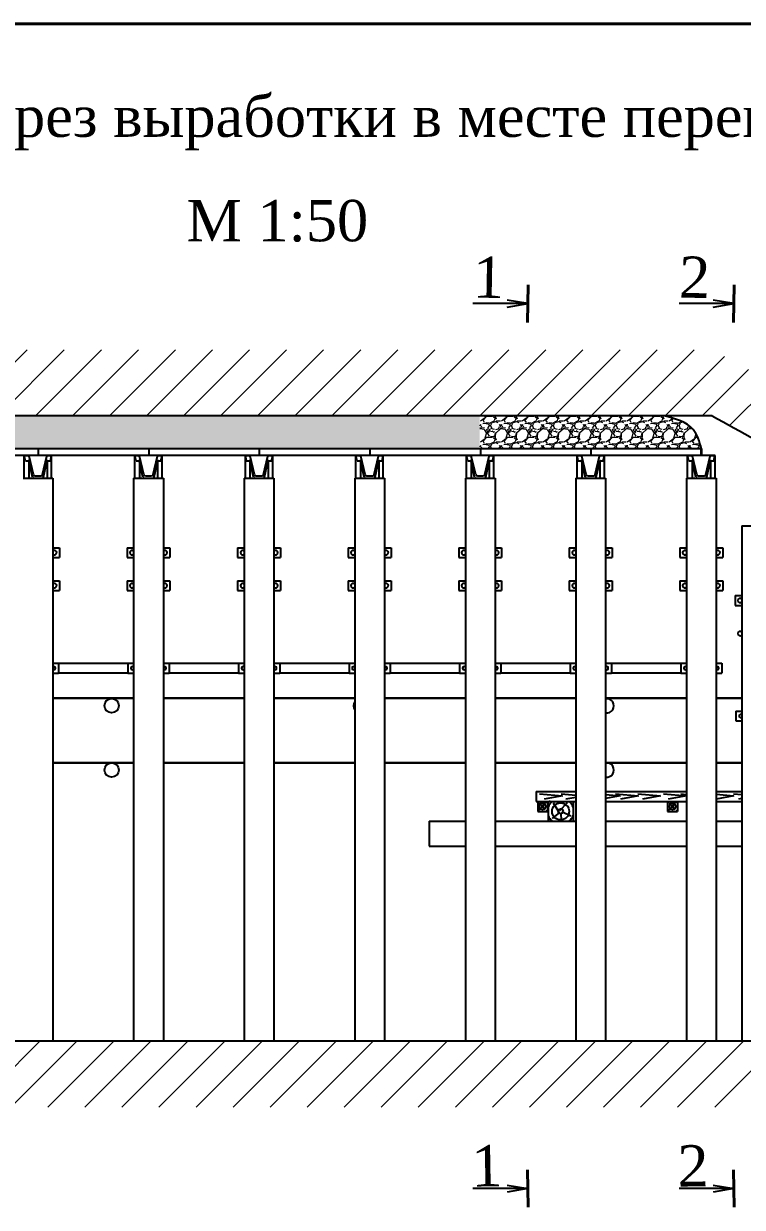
# Model space of a CAD drawing. Header units: millimetres. Extents: x -46762 to 217101, y -107409 to 31524.
# Drawn here: x -38017 to -33662, y 11311 to 18483 of the extents above; entities that cross this region are included whole.
import ezdxf

# ---------------------------------------------------------------- set-up
doc = ezdxf.new("R2010")
doc.units = ezdxf.units.MM
doc.styles.get("Standard").update_dxf_attribs({"font": 'TIMES.TTF'})
pattern_1 = [(228.0128, (-73422.488, -15068.033), (-1016.0008633, -1143.0014045), [17.08605, -1691.525]), (184.9697, (-73433.9176, -15080.733), (1524.0024653, 126.99910377), [29.32025, -2902.7]), (132.5104, (-73463.1276, -15083.273), (1269.9990759, -1397.0013646), [20.6741, -2046.735]), (267.2737, (-73512.6576, -15115.023), (126.99944854, 2539.9991827), [26.70025, -2643.32]), (292.8337, (-73513.9276, -15141.693), (-635.0018028, 1524.0008665), [26.1817, -2591.99]), (357.2737, (-73503.7676, -15165.823), (-2539.9991827, 126.99944854), [26.70025, -2643.32]), (37.6942, (-73477.0976, -15167.093), (-1651.00104306, -1269.99886785), [35.3097, -3495.655]), (72.2553, (-73449.1576, -15145.503), (889.00177827, 2794.0008103), [33.336, -3300.265]), (121.4296, (-73438.9976, -15113.753), (-1016.00026176, 1650.998058), [26.79065, -2652.275]), (175.2364, (-73452.968, -15090.893), (1396.9989027, -126.9988081), [30.58565, -1498.695]), (222.3974, (-73483.4476, -15088.3528), (-1524.00004586, -1396.99818253), [39.5539, -3915.84]), (138.8141, (-73386.928, -15116.293), (-888.9994337, 761.9988279), [13.50025, -1336.53]), (171.4692, (-73397.0876, -15107.403), (1650.9974798, -254.00064), [25.6841, -2542.73]), (225, (-73422.49, -15103.59), (-3e-14, -126.99991), [17.96045, -161.6445]), (203.1986, (-73431.378, -15088.353), (635.0021413, 254.0011137), [9.67205, -957.53]), (291.8014, (-73440.268, -15092.163), (-127.000089, 381.000245), [13.6783, -670.24]), (30.9638, (-73435.188, -15104.863), (380.999598, 254.000198), [22.216, -718.315]), (161.5651, (-73416.138, -15093.433), (254.000116, -126.99981), [16.06435, -385.545]), (16.3895, (-73513.9276, -15092.163), (1270.0007007, 380.9992075), [22.5044, -2227.94]), (70.3462, (-73492.3376, -15085.813), (-507.9985844, -1396.9980244), [18.87995, -1869.11]), (293.1986, (-73416.138, -15068.033), (-254.0011137, 635.0021413), [19.344, -947.86]), (343.6105, (-73408.5176, -15085.813), (-1270.0007007, 380.9992075), [22.5044, -2227.94]), (339.444, (-73513.928, -15170.903), (-635.000788, 253.999692), [21.70175, -1063.385]), (294.7751, (-73493.608, -15178.523), (-634.9985202, 1396.9993513), [18.1836, -1800.18]), (66.8014, (-73414.868, -15195.033), (254.0011137, 635.0021413), [19.344, -947.86]), (17.354, (-73407.2476, -15177.253), (-1651.0000891, -507.9992338), [21.28915, -2107.62]), (69.444, (-73477.098, -15195.033), (-253.999692, -635.000788), [10.8509, -1074.24]), (101.3099, (-73422.488, -15195.033), (-126.999373, 507.998373), [6.47575, -641.1]), (165.9638, (-73423.758, -15188.683), (381.000268, -126.99978), [26.1817, -497.4525]), (186.009, (-73449.1576, -15182.333), (1269.9981272, 126.9997034), [24.26335, -2402.07]), (303.6901, (-73435.188, -15116.293), (-127.000044, 253.999755), [18.3162, -439.589]), (353.1572, (-73425.0276, -15131.533), (2159.00089283, -254.0011376), [31.97785, -3165.8]), (60.9454, (-73393.278, -15135.343), (-507.9988183, -888.9978805), [13.0754, -1294.47]), (90, (-73386.93, -15123.91), (-127, 127), [7.62, -119.38]), (120.2564, (-73451.698, -15178.523), (507.9989233, -888.9995516), [17.64335, -1746.695]), (48.0128, (-73460.588, -15163.283), (1016.0008633, 1143.0014045), [34.17215, -1674.44]), (0, (-73437.73, -15137.88), (127, 127), [33.02, -93.98]), (325.3048, (-73404.7076, -15137.883), (-1269.9977995, 889.0000845), [20.0805, -1987.965]), (254.0546, (-73388.198, -15149.313), (-127.000324, -508.00121), [18.49145, -906.085]), (207.646, (-73393.2776, -15167.093), (-2412.99915245, -1270.00079874), [30.10725, -2980.625]), (175.4261, (-73419.9476, -15181.063), (-1651.00038024, 126.99938556), [31.85145, -3153.29]), (175.4261, (-73419.9476, -15181.063), (-1651.00038024, 126.99938556), [31.85145, -3153.29])]
pattern_2 = [(45, (-73513.93, -15195.03), (-112.2532, 112.2532), [])]

msp = doc.modelspace()

# ---------------------------------------------------------------- hatches: boundary and pattern name
at = {"lineweight": 9, "ltscale": 2}
h = msp.add_hatch(dxfattribs=at)
h.set_pattern_fill('ANSI31', color=256, scale=50, style=0)
h.set_pattern_definition(pattern_2)
h.paths.add_polyline_path([(-35252.91, 16506.98), (-39940.34, 16506.98), (-39940.34, 16106.98), (-35252.91, 16106.98)])
h = msp.add_hatch(dxfattribs=at)
h.set_pattern_fill('ANSI31', color=256, scale=50, style=0)
h.set_pattern_definition(pattern_2)
edge = h.paths.add_edge_path()
edge.add_line((-31567.28, 16216.98), (-33316.99, 16216.98))
edge.add_line((-33316.99, 16216.98), (-33844.82, 16506.98))
edge.add_line((-33844.82, 16506.98), (-35252.91, 16506.98))
edge.add_line((-35252.91, 16506.98), (-35252.91, 16106.98))
edge.add_line((-35252.91, 16106.98), (-33844.82, 16106.98))
edge.add_spline(control_points=[(-33844.82, 16106.98), (-33668.88, 16010.32), (-33492.93, 15913.65), (-33316.99, 15816.98)], knot_values=[0, 0, 0, 0, 12.0450905, 12.0450905, 12.0450905, 12.0450905], degree=3, periodic=0)
edge.add_line((-33316.99, 15816.98), (-31567.28, 15816.98))
edge.add_line((-31567.28, 15816.98), (-31567.28, 16216.98))
h = msp.add_hatch(dxfattribs=at)
h.set_pattern_fill('GRAVEL', color=256, scale=5, style=0)
h.set_pattern_definition(pattern_1)
h.paths.add_polyline_path([(-35252.91, 16106.98), (-39940.34, 16106.98), (-39940.34, 15906.98), (-35252.91, 15906.98)])
h = msp.add_hatch(dxfattribs=at)
h.set_pattern_fill('GRAVEL', color=256, scale=5, style=0)
h.set_pattern_definition(pattern_1)
edge = h.paths.add_edge_path()
edge.add_spline(control_points=[(-33908.96, 15906.98), (-33921.7, 15950.48), (-33953.7, 16059.78), (-34067.7, 16089.24), (-34136.34, 16106.98)], knot_values=[0, 0, 0, 0, 2.569554, 6.4576697, 6.4576697, 6.4576697, 6.4576697], degree=3, periodic=0)
edge.add_line((-34136.34, 16106.98), (-35252.91, 16106.98))
edge.add_line((-35252.91, 16106.98), (-35252.91, 15906.98))
edge.add_line((-35252.91, 15906.98), (-33908.96, 15906.98))
h = msp.add_hatch(dxfattribs=at)
h.set_pattern_fill('ANSI31', color=256, scale=50, style=0)
h.set_pattern_definition(pattern_2)
h.paths.add_polyline_path([(-35837.59, 12316.98), (-43693.73, 12316.98), (-43693.73, 11916.98), (-35837.59, 11916.98)])
h = msp.add_hatch(dxfattribs=at)
h.set_pattern_fill('ANSI31', color=256, scale=50, style=0)
h.set_pattern_definition(pattern_2)
h.paths.add_polyline_path([(-29937.65, 12316.98), (-33343.78, 12316.98), (-35837.59, 12316.98), (-35837.59, 11916.98), (-33343.78, 11916.98), (-29937.65, 11916.98)])

# ---------------------------------------------------------------- linework, layer by layer
at = {"lineweight": 40}
for p, q in [((-46762.33, 18482.97), (-18022.98, 18482.97)), ((-34960.35, 16899.9), (-34964.3, 16673.12)), ((-33711.09, 16899.9), (-33715.05, 16673.12)), ((-34960.35, 11310.9), (-34964.3, 11537.68)), ((-33711.09, 11310.9), (-33715.05, 11537.68))]:
    msp.add_line(p, q, dxfattribs=at)
at = {"ltscale": 2}
for p, q in [((-34962.32, 16786.51), (-35294.74, 16786.51)), ((-34962.32, 16786.51), (-35087.32, 16807.34)), ((-35087.32, 16765.68), (-34962.32, 16786.51)), ((-33713.07, 16786.51), (-34045.48, 16786.51)), ((-33713.07, 16786.51), (-33838.07, 16807.34)), ((-33838.07, 16765.68), (-33713.07, 16786.51)), ((-33844.82, 16106.98), (-43693.73, 16106.98)), ((-33908.96, 15906.98), (-43693.73, 15906.98)), ((-33827.59, 15866.98), (-43693.73, 15866.98)), ((-37929.29, 15906.98), (-37929.29, 15866.98)), ((-37259.29, 15906.98), (-37259.29, 15866.98)), ((-36589.29, 15906.98), (-36589.29, 15866.98)), ((-35919.29, 15906.98), (-35919.29, 15866.98)), ((-35249.29, 15906.98), (-35249.29, 15866.98)), ((-34579.29, 15906.98), (-34579.29, 15866.98)), ((-33912.91, 15906.98), (-33912.91, 15866.98)), ((-33909.29, 15906.98), (-33909.29, 15866.98)), ((-38020.59, 15729.98), (-37840.59, 15729.98)), ((-37840.59, 15729.98), (-37840.59, 12316.98)), ((-37350.59, 15729.98), (-37350.59, 12316.98)), ((-37350.59, 15729.98), (-37170.59, 15729.98)), ((-37170.59, 15729.98), (-37170.59, 12316.98)), ((-36680.59, 15729.98), (-36680.59, 12316.98)), ((-36680.59, 15729.98), (-36500.59, 15729.98)), ((-36500.59, 15729.98), (-36500.59, 12316.98)), ((-36010.59, 15729.98), (-36010.59, 12316.98)), ((-36010.59, 15729.98), (-35830.59, 15729.98)), ((-35830.59, 15729.98), (-35830.59, 12316.98)), ((-35340.59, 15729.98), (-35340.59, 13650.17)), ((-35340.59, 15729.98), (-35160.59, 15729.98)), ((-35160.59, 15729.98), (-35160.59, 13650.17)), ((-34670.59, 15729.98), (-34670.59, 13650.17)), ((-34670.59, 15729.98), (-34490.59, 15729.98)), ((-34490.59, 15729.98), (-34490.59, 13650.17)), ((-34000.59, 15729.98), (-34000.59, 13650.17)), ((-34000.59, 15729.98), (-33820.59, 15729.98)), ((-33820.59, 15729.98), (-33820.59, 13650.17)), ((-33665.59, 15439.98), (-33665.59, 13650.17)), ((-33665.59, 15439.98), (-33485.59, 15439.98)), ((-35340.59, 13650.17), (-35340.59, 12316.98)), ((-35160.59, 13650.17), (-35160.59, 12316.98)), ((-34670.59, 13650.17), (-34670.59, 12316.98)), ((-34490.59, 13650.17), (-34490.59, 12316.98)), ((-34000.59, 13650.17), (-34000.59, 12316.98)), ((-33820.59, 13650.17), (-33820.59, 12316.98)), ((-33665.59, 13650.17), (-33665.59, 12316.98)), ((-33343.78, 12316.98), (-43693.73, 12316.98)), ((-34962.32, 11424.29), (-35294.74, 11424.29)), ((-35087.32, 11445.12), (-34962.32, 11424.29)), ((-34962.32, 11424.29), (-35087.32, 11403.46)), ((-33713.07, 11424.29), (-34045.48, 11424.29)), ((-33838.07, 11445.12), (-33713.07, 11424.29)), ((-33713.07, 11424.29), (-33838.07, 11403.46))]:
    msp.add_line(p, q, dxfattribs=at)
for p, q in [((-38013.59, 15866.98), (-37990.32, 15866.98)), ((-38013.59, 15729.98), (-38013.59, 15866.98)), ((-38006.09, 15834.98), (-38013.54, 15866.98)), ((-37957.91, 15751.42), (-37984.48, 15862.38)), ((-37903.26, 15751.42), (-37876.69, 15862.38)), ((-37870.85, 15866.98), (-37847.59, 15866.98)), ((-37855.16, 15834.98), (-37847.74, 15866.98)), ((-37847.59, 15729.98), (-37847.59, 15866.98)), ((-37343.59, 15866.98), (-37320.32, 15866.98)), ((-37343.59, 15729.98), (-37343.59, 15866.98)), ((-37336.09, 15834.98), (-37343.54, 15866.98)), ((-37287.91, 15751.42), (-37314.48, 15862.38)), ((-37233.26, 15751.42), (-37206.69, 15862.38)), ((-37200.85, 15866.98), (-37177.59, 15866.98)), ((-37185.16, 15834.98), (-37177.74, 15866.98)), ((-37177.59, 15729.98), (-37177.59, 15866.98)), ((-36673.59, 15866.98), (-36650.32, 15866.98)), ((-36673.59, 15729.98), (-36673.59, 15866.98)), ((-36666.09, 15834.98), (-36673.54, 15866.98)), ((-36617.91, 15751.42), (-36644.48, 15862.38)), ((-36563.26, 15751.42), (-36536.69, 15862.38)), ((-36530.85, 15866.98), (-36507.59, 15866.98)), ((-36515.16, 15834.98), (-36507.74, 15866.98)), ((-36507.59, 15729.98), (-36507.59, 15866.98)), ((-36003.59, 15866.98), (-35980.32, 15866.98)), ((-36003.59, 15729.98), (-36003.59, 15866.98)), ((-35996.09, 15834.98), (-36003.54, 15866.98)), ((-35947.91, 15751.42), (-35974.48, 15862.38)), ((-35893.26, 15751.42), (-35866.69, 15862.38)), ((-35860.85, 15866.98), (-35837.59, 15866.98)), ((-35845.16, 15834.98), (-35837.74, 15866.98)), ((-35837.59, 15729.98), (-35837.59, 15866.98)), ((-35333.59, 15866.98), (-35310.32, 15866.98)), ((-35333.59, 15729.98), (-35333.59, 15866.98)), ((-35326.09, 15834.98), (-35333.54, 15866.98)), ((-35277.91, 15751.42), (-35304.48, 15862.38)), ((-35223.26, 15751.42), (-35196.69, 15862.38)), ((-35190.85, 15866.98), (-35167.59, 15866.98)), ((-35175.16, 15834.98), (-35167.74, 15866.98)), ((-35167.59, 15729.98), (-35167.59, 15866.98)), ((-34663.59, 15866.98), (-34640.32, 15866.98)), ((-34663.59, 15729.98), (-34663.59, 15866.98)), ((-34656.09, 15834.98), (-34663.54, 15866.98)), ((-34607.91, 15751.42), (-34634.48, 15862.38)), ((-34553.26, 15751.42), (-34526.69, 15862.38)), ((-34520.85, 15866.98), (-34497.59, 15866.98)), ((-34505.16, 15834.98), (-34497.74, 15866.98)), ((-34497.59, 15729.98), (-34497.59, 15866.98)), ((-33993.59, 15866.98), (-33970.32, 15866.98)), ((-33993.59, 15729.98), (-33993.59, 15866.98)), ((-33986.09, 15834.98), (-33993.54, 15866.98)), ((-33937.91, 15751.42), (-33964.48, 15862.38)), ((-33883.26, 15751.42), (-33856.69, 15862.38)), ((-33850.85, 15866.98), (-33827.59, 15866.98)), ((-33835.16, 15834.98), (-33827.74, 15866.98)), ((-33827.59, 15729.98), (-33827.59, 15866.98)), ((-38006.09, 15834.98), (-37990.44, 15834.98)), ((-37985.59, 15832.51), (-37985.59, 15729.98)), ((-37964.1, 15734.73), (-37984.57, 15830.24)), ((-37897.07, 15734.73), (-37876.6, 15830.24)), ((-37875.59, 15832.51), (-37875.59, 15729.98)), ((-37870.73, 15834.98), (-37855.16, 15834.98)), ((-37336.09, 15834.98), (-37320.44, 15834.98)), ((-37315.59, 15832.51), (-37315.59, 15729.98)), ((-37294.1, 15734.73), (-37314.57, 15830.24)), ((-37227.07, 15734.73), (-37206.6, 15830.24)), ((-37205.59, 15832.51), (-37205.59, 15729.98)), ((-37200.73, 15834.98), (-37185.16, 15834.98)), ((-36666.09, 15834.98), (-36650.44, 15834.98)), ((-36645.59, 15832.51), (-36645.59, 15729.98)), ((-36624.1, 15734.73), (-36644.57, 15830.24)), ((-36557.07, 15734.73), (-36536.6, 15830.24)), ((-36535.59, 15832.51), (-36535.59, 15729.98)), ((-36530.73, 15834.98), (-36515.16, 15834.98)), ((-35996.09, 15834.98), (-35980.44, 15834.98)), ((-35975.59, 15832.51), (-35975.59, 15729.98)), ((-35954.1, 15734.73), (-35974.57, 15830.24)), ((-35887.07, 15734.73), (-35866.6, 15830.24)), ((-35865.59, 15832.51), (-35865.59, 15729.98)), ((-35860.73, 15834.98), (-35845.16, 15834.98)), ((-35326.09, 15834.98), (-35310.44, 15834.98)), ((-35305.59, 15832.51), (-35305.59, 15729.98)), ((-35284.1, 15734.73), (-35304.57, 15830.24)), ((-35217.07, 15734.73), (-35196.6, 15830.24)), ((-35195.59, 15832.51), (-35195.59, 15729.98)), ((-35190.73, 15834.98), (-35175.16, 15834.98)), ((-34656.09, 15834.98), (-34640.44, 15834.98)), ((-34635.59, 15832.51), (-34635.59, 15729.98)), ((-34614.1, 15734.73), (-34634.57, 15830.24)), ((-34547.07, 15734.73), (-34526.6, 15830.24)), ((-34525.59, 15832.51), (-34525.59, 15729.98)), ((-34520.73, 15834.98), (-34505.16, 15834.98)), ((-33986.09, 15834.98), (-33970.44, 15834.98)), ((-33965.59, 15832.51), (-33965.59, 15729.98)), ((-33944.1, 15734.73), (-33964.57, 15830.24)), ((-33877.07, 15734.73), (-33856.6, 15830.24)), ((-33855.59, 15832.51), (-33855.59, 15729.98)), ((-33850.73, 15834.98), (-33835.16, 15834.98)), ((-37958.23, 15729.98), (-37902.94, 15729.98)), ((-37947.21, 15742.98), (-37913.96, 15742.98)), ((-37288.23, 15729.98), (-37232.94, 15729.98)), ((-37277.21, 15742.98), (-37243.96, 15742.98)), ((-36618.23, 15729.98), (-36562.94, 15729.98)), ((-36607.21, 15742.98), (-36573.96, 15742.98)), ((-35948.23, 15729.98), (-35892.94, 15729.98)), ((-35937.21, 15742.98), (-35903.96, 15742.98)), ((-35278.23, 15729.98), (-35222.94, 15729.98)), ((-35267.21, 15742.98), (-35233.96, 15742.98)), ((-34608.23, 15729.98), (-34552.94, 15729.98)), ((-34597.21, 15742.98), (-34563.96, 15742.98)), ((-33938.23, 15729.98), (-33882.94, 15729.98)), ((-33927.21, 15742.98), (-33893.96, 15742.98)), ((-37840.59, 15307.82), (-37800.59, 15307.82)), ((-37800.59, 15307.82), (-37800.59, 15247.82)), ((-37390.59, 15307.82), (-37350.59, 15307.82)), ((-37390.59, 15307.82), (-37390.59, 15247.82)), ((-37170.59, 15307.82), (-37130.59, 15307.82)), ((-37130.59, 15307.82), (-37130.59, 15247.82)), ((-36720.59, 15307.82), (-36680.59, 15307.82)), ((-36720.59, 15307.82), (-36720.59, 15247.82)), ((-36500.59, 15307.82), (-36460.59, 15307.82)), ((-36460.59, 15307.82), (-36460.59, 15247.82)), ((-36050.59, 15307.82), (-36010.59, 15307.82)), ((-36050.59, 15307.82), (-36050.59, 15247.82)), ((-35830.59, 15307.82), (-35790.59, 15307.82)), ((-35790.59, 15307.82), (-35790.59, 15247.82)), ((-35380.59, 15307.82), (-35340.59, 15307.82)), ((-35380.59, 15307.82), (-35380.59, 15247.82)), ((-35160.59, 15307.82), (-35120.59, 15307.82)), ((-35120.59, 15307.82), (-35120.59, 15247.82)), ((-34710.59, 15307.82), (-34670.59, 15307.82)), ((-34710.59, 15307.82), (-34710.59, 15247.82)), ((-34490.59, 15307.82), (-34450.59, 15307.82)), ((-34450.59, 15307.82), (-34450.59, 15247.82)), ((-34040.59, 15307.82), (-34000.59, 15307.82)), ((-34040.59, 15307.82), (-34040.59, 15247.82)), ((-33820.59, 15307.82), (-33780.59, 15307.82)), ((-33780.59, 15307.82), (-33780.59, 15247.82)), ((-37840.59, 15247.82), (-37800.59, 15247.82)), ((-37390.59, 15247.82), (-37350.59, 15247.82)), ((-37170.59, 15247.82), (-37130.59, 15247.82)), ((-36720.59, 15247.82), (-36680.59, 15247.82)), ((-36500.59, 15247.82), (-36460.59, 15247.82)), ((-36050.59, 15247.82), (-36010.59, 15247.82)), ((-35830.59, 15247.82), (-35790.59, 15247.82)), ((-35380.59, 15247.82), (-35340.59, 15247.82)), ((-35160.59, 15247.82), (-35120.59, 15247.82)), ((-34710.59, 15247.82), (-34670.59, 15247.82)), ((-34490.59, 15247.82), (-34450.59, 15247.82)), ((-34040.59, 15247.82), (-34000.59, 15247.82)), ((-33820.59, 15247.82), (-33780.59, 15247.82)), ((-37840.59, 15107.82), (-37800.59, 15107.82)), ((-37800.59, 15107.82), (-37800.59, 15047.82)), ((-37390.59, 15107.82), (-37350.59, 15107.82)), ((-37390.59, 15107.82), (-37390.59, 15047.82)), ((-37170.59, 15107.82), (-37130.59, 15107.82)), ((-37130.59, 15107.82), (-37130.59, 15047.82)), ((-36720.59, 15107.82), (-36680.59, 15107.82)), ((-36720.59, 15107.82), (-36720.59, 15047.82)), ((-36500.59, 15107.82), (-36460.59, 15107.82)), ((-36460.59, 15107.82), (-36460.59, 15047.82)), ((-36050.59, 15107.82), (-36010.59, 15107.82)), ((-36050.59, 15107.82), (-36050.59, 15047.82)), ((-35830.59, 15107.82), (-35790.59, 15107.82)), ((-35790.59, 15107.82), (-35790.59, 15047.82)), ((-35380.59, 15107.82), (-35340.59, 15107.82)), ((-35380.59, 15107.82), (-35380.59, 15047.82)), ((-35160.59, 15107.82), (-35120.59, 15107.82)), ((-35120.59, 15107.82), (-35120.59, 15047.82)), ((-34710.59, 15107.82), (-34670.59, 15107.82)), ((-34710.59, 15107.82), (-34710.59, 15047.82)), ((-34490.59, 15107.82), (-34450.59, 15107.82)), ((-34450.59, 15107.82), (-34450.59, 15047.82)), ((-34040.59, 15107.82), (-34000.59, 15107.82)), ((-34040.59, 15107.82), (-34040.59, 15047.82)), ((-33820.59, 15107.82), (-33780.59, 15107.82)), ((-33780.59, 15107.82), (-33780.59, 15047.82)), ((-37840.59, 15047.82), (-37800.59, 15047.82)), ((-37390.59, 15047.82), (-37350.59, 15047.82)), ((-37170.59, 15047.82), (-37130.59, 15047.82)), ((-36720.59, 15047.82), (-36680.59, 15047.82)), ((-36500.59, 15047.82), (-36460.59, 15047.82)), ((-36050.59, 15047.82), (-36010.59, 15047.82)), ((-35830.59, 15047.82), (-35790.59, 15047.82)), ((-35380.59, 15047.82), (-35340.59, 15047.82)), ((-35160.59, 15047.82), (-35120.59, 15047.82)), ((-34710.59, 15047.82), (-34670.59, 15047.82)), ((-34490.59, 15047.82), (-34450.59, 15047.82)), ((-34040.59, 15047.82), (-34000.59, 15047.82)), ((-33820.59, 15047.82), (-33780.59, 15047.82)), ((-33705.59, 15017.82), (-33705.59, 14957.82)), ((-33705.59, 15017.82), (-33665.59, 15017.82)), ((-33705.59, 14957.82), (-33665.59, 14957.82)), ((-37840.59, 14607.82), (-37805.59, 14607.82)), ((-37805.59, 14607.82), (-37805.59, 14547.82)), ((-37385.59, 14607.82), (-37350.59, 14607.82)), ((-37385.59, 14607.82), (-37385.59, 14547.82)), ((-37170.59, 14607.82), (-37135.59, 14607.82)), ((-37135.59, 14607.82), (-37135.59, 14547.82)), ((-36715.59, 14607.82), (-36680.59, 14607.82)), ((-36715.59, 14607.82), (-36715.59, 14547.82)), ((-36500.59, 14607.82), (-36465.59, 14607.82)), ((-36465.59, 14607.82), (-36465.59, 14547.82)), ((-36045.59, 14607.82), (-36010.59, 14607.82)), ((-36045.59, 14607.82), (-36045.59, 14547.82)), ((-35830.59, 14607.82), (-35795.59, 14607.82)), ((-35795.59, 14607.82), (-35795.59, 14547.82)), ((-35375.59, 14607.82), (-35340.59, 14607.82)), ((-35375.59, 14607.82), (-35375.59, 14547.82)), ((-35160.59, 14607.82), (-35125.59, 14607.82)), ((-35125.59, 14607.82), (-35125.59, 14547.82)), ((-34705.59, 14607.82), (-34670.59, 14607.82)), ((-34705.59, 14607.82), (-34705.59, 14547.82)), ((-34490.59, 14607.82), (-34455.59, 14607.82)), ((-34455.59, 14607.82), (-34455.59, 14547.82)), ((-34035.59, 14607.82), (-34000.59, 14607.82)), ((-34035.59, 14607.82), (-34035.59, 14547.82)), ((-33820.59, 14607.82), (-33785.59, 14607.82)), ((-33785.59, 14607.82), (-33785.59, 14547.82)), ((-37840.59, 14547.82), (-37805.59, 14547.82)), ((-37385.59, 14547.82), (-37350.59, 14547.82)), ((-37170.59, 14547.82), (-37135.59, 14547.82)), ((-36715.59, 14547.82), (-36680.59, 14547.82)), ((-36500.59, 14547.82), (-36465.59, 14547.82)), ((-36045.59, 14547.82), (-36010.59, 14547.82)), ((-35830.59, 14547.82), (-35795.59, 14547.82)), ((-35375.59, 14547.82), (-35340.59, 14547.82)), ((-35160.59, 14547.82), (-35125.59, 14547.82)), ((-34705.59, 14547.82), (-34670.59, 14547.82)), ((-34490.59, 14547.82), (-34455.59, 14547.82)), ((-34035.59, 14547.82), (-34000.59, 14547.82)), ((-33820.59, 14547.82), (-33785.59, 14547.82)), ((-33700.59, 14317.82), (-33700.59, 14257.82)), ((-33700.59, 14317.82), (-33665.59, 14317.82)), ((-33700.59, 14257.82), (-33665.59, 14257.82))]:
    msp.add_line(p, q)
at = {"ltscale": 0.05}
for p, q in [((-37805.59, 14607.82), (-37385.59, 14607.82)), ((-37135.59, 14607.82), (-36715.59, 14607.82)), ((-36465.59, 14607.82), (-36045.59, 14607.82)), ((-35795.59, 14607.82), (-35375.59, 14607.82)), ((-35125.59, 14607.82), (-34705.59, 14607.82)), ((-34455.59, 14607.82), (-34035.59, 14607.82)), ((-37385.59, 14547.82), (-37805.59, 14547.82)), ((-36715.59, 14547.82), (-37135.59, 14547.82)), ((-36045.59, 14547.82), (-36465.59, 14547.82)), ((-35375.59, 14547.82), (-35795.59, 14547.82)), ((-34705.59, 14547.82), (-35125.59, 14547.82)), ((-34035.59, 14547.82), (-34455.59, 14547.82)), ((-34910.46, 13830.17), (-34670.59, 13830.17)), ((-34910.46, 13830.17), (-34910.46, 13770.17)), ((-34890.75, 13816.28), (-34751.48, 13803.63)), ((-34751.48, 13803.63), (-34861.98, 13784.08)), ((-34760.68, 13816.28), (-34670.59, 13808.09)), ((-34670.59, 13794.93), (-34731.91, 13784.08)), ((-34490.59, 13830.17), (-34000.59, 13830.17)), ((-34490.59, 13811.61), (-34402.71, 13803.63)), ((-34402.71, 13803.63), (-34490.59, 13788.08)), ((-34429.82, 13816.28), (-34290.54, 13803.63)), ((-34290.54, 13803.63), (-34401.04, 13784.08)), ((-34296.29, 13816.28), (-34157.01, 13803.63)), ((-34157.01, 13803.63), (-34267.52, 13784.08)), ((-34139.86, 13816.28), (-34000.59, 13803.63)), ((-34000.59, 13803.63), (-34111.09, 13784.08)), ((-34033.85, 13816.28), (-34000.59, 13813.26)), ((-34000.59, 13784.87), (-34005.08, 13784.08)), ((-33820.59, 13830.17), (-33665.59, 13830.17)), ((-33820.59, 13813.36), (-33713.47, 13803.63)), ((-33713.47, 13803.63), (-33820.59, 13784.68)), ((-33714.62, 13816.28), (-33665.59, 13811.82)), ((-33665.59, 13787.66), (-33685.85, 13784.08)), ((-34910.46, 13770.17), (-34670.59, 13770.17)), ((-34902.32, 13770.17), (-34902.32, 13710.17)), ((-34902.32, 13710.17), (-34842.32, 13710.17)), ((-34893.07, 13760.93), (-34874.74, 13742.59)), ((-34893.07, 13719.42), (-34874.74, 13737.75)), ((-34858.04, 13719.21), (-34870.01, 13738.35)), ((-34853.68, 13765.58), (-34869.43, 13743.4)), ((-34842.32, 13770.17), (-34842.32, 13710.17)), ((-34838.08, 13764.6), (-34832.5, 13770.17)), ((-34838.08, 13757.71), (-34838.08, 13764.6)), ((-34838.08, 13757.71), (-34838.08, 13655.75)), ((-34825.61, 13770.17), (-34832.5, 13770.17)), ((-34825.61, 13770.17), (-34693.65, 13770.17)), ((-34768.59, 13704.42), (-34814.83, 13666.75)), ((-34773.48, 13707.48), (-34806.45, 13759.69)), ((-34768, 13715.06), (-34722.38, 13763.27)), ((-34763.9, 13702.1), (-34758.21, 13653.32)), ((-34755.41, 13710.17), (-34701.28, 13682.69)), ((-34693.65, 13770.17), (-34688.08, 13764.6)), ((-34688.08, 13764.6), (-34688.08, 13655.75)), ((-34490.59, 13770.17), (-34000.59, 13770.17)), ((-34115.54, 13770.17), (-34115.54, 13710.17)), ((-34115.54, 13710.17), (-34055.54, 13710.17)), ((-34106.3, 13760.93), (-34087.96, 13742.59)), ((-34106.3, 13719.42), (-34087.96, 13737.75)), ((-34071.26, 13719.21), (-34083.23, 13738.35)), ((-34066.9, 13765.58), (-34082.66, 13743.4)), ((-34055.54, 13770.17), (-34055.54, 13710.17)), ((-33820.59, 13770.17), (-33665.59, 13770.17)), ((-35560.65, 13650.17), (-35340.59, 13650.17)), ((-35560.65, 13650.17), (-35560.65, 13500.17)), ((-35160.59, 13650.17), (-34670.59, 13650.17)), ((-34838.08, 13655.75), (-34832.5, 13650.17)), ((-34832.5, 13650.17), (-34693.65, 13650.17)), ((-34688.08, 13655.75), (-34693.65, 13650.17)), ((-34490.59, 13650.17), (-34000.59, 13650.17)), ((-33820.59, 13650.17), (-33665.59, 13650.17)), ((-35560.65, 13500.17), (-35340.59, 13500.17)), ((-35160.59, 13500.17), (-34670.59, 13500.17)), ((-34490.59, 13500.17), (-34000.59, 13500.17)), ((-33820.59, 13500.17), (-33665.59, 13500.17))]:
    msp.add_line(p, q, dxfattribs=at)
at = {"lineweight": 30, "ltscale": 2}
for p, q in [((-37350.59, 14396.34), (-37840.59, 14396.34)), ((-36680.59, 14396.34), (-37170.59, 14396.34)), ((-36010.59, 14396.34), (-36500.59, 14396.34)), ((-35340.59, 14396.34), (-35830.59, 14396.34)), ((-34670.59, 14396.34), (-35160.59, 14396.34)), ((-34000.59, 14396.34), (-34490.59, 14396.34)), ((-33665.59, 14396.34), (-33820.59, 14396.34)), ((-37350.59, 14003.98), (-37840.59, 14003.98)), ((-36680.59, 14003.98), (-37170.59, 14003.98)), ((-36010.59, 14003.98), (-36500.59, 14003.98)), ((-35340.59, 14003.98), (-35830.59, 14003.98)), ((-34670.59, 14003.98), (-35160.59, 14003.98)), ((-34000.59, 14003.98), (-34490.59, 14003.98)), ((-33665.59, 14003.98), (-33820.59, 14003.98))]:
    msp.add_line(p, q, dxfattribs=at)
at = {"ltscale": 2}
for centre in [(-37484.03, 14350.51), (-37484.03, 13960.48)]:
    msp.add_circle(centre, 43.5, dxfattribs=at)
at = {"ltscale": 0.05}
for centre, radius in [((-34872.32, 13740.17), 20), ((-34872.32, 13740.17), 6.06), ((-34763.08, 13710.17), 51.6), ((-34763.08, 13710.17), 15.12), ((-34085.54, 13740.17), 20), ((-34085.54, 13740.17), 6.06)]:
    msp.add_circle(centre, radius, dxfattribs=at)
for centre, radius, start, end in [((-37990.32, 15860.98), 6, 13.469517, 90), ((-37870.85, 15860.98), 6, 90, 166.530483), ((-37320.32, 15860.98), 6, 13.469517, 90), ((-37200.85, 15860.98), 6, 90, 166.530483), ((-36650.32, 15860.98), 6, 13.469517, 90), ((-36530.85, 15860.98), 6, 90, 166.530483), ((-35980.32, 15860.98), 6, 13.469517, 90), ((-35860.85, 15860.98), 6, 90, 166.530483), ((-35310.32, 15860.98), 6, 13.469517, 90), ((-35190.85, 15860.98), 6, 90, 166.530483), ((-34640.32, 15860.98), 6, 13.469517, 90), ((-34520.85, 15860.98), 6, 90, 166.530483), ((-33970.32, 15860.98), 6, 13.469517, 90), ((-33850.85, 15860.98), 6, 90, 166.530483), ((-37990.44, 15828.98), 6, 12.094757, 90), ((-37870.73, 15828.98), 6, 90, 167.905243), ((-37320.44, 15828.98), 6, 12.094757, 90), ((-37200.73, 15828.98), 6, 90, 167.905243), ((-36650.44, 15828.98), 6, 12.094757, 90), ((-36530.73, 15828.98), 6, 90, 167.905243), ((-35980.44, 15828.98), 6, 12.094757, 90), ((-35860.73, 15828.98), 6, 90, 167.905243), ((-35310.44, 15828.98), 6, 12.094757, 90), ((-35190.73, 15828.98), 6, 90, 167.905243), ((-34640.44, 15828.98), 6, 12.094757, 90), ((-34520.73, 15828.98), 6, 90, 167.905243), ((-33970.44, 15828.98), 6, 12.094757, 90), ((-33850.73, 15828.98), 6, 90, 167.905243), ((-37958.23, 15735.98), 6, 192.094757, 270), ((-37947.21, 15753.98), 11, 193.469517, 270), ((-37913.96, 15753.98), 11, 270, 346.530483), ((-37902.94, 15735.98), 6, 270, 347.905243), ((-37288.23, 15735.98), 6, 192.094757, 270), ((-37277.21, 15753.98), 11, 193.469517, 270), ((-37243.96, 15753.98), 11, 270, 346.530483), ((-37232.94, 15735.98), 6, 270, 347.905243), ((-36618.23, 15735.98), 6, 192.094757, 270), ((-36607.21, 15753.98), 11, 193.469517, 270), ((-36573.96, 15753.98), 11, 270, 346.530483), ((-36562.94, 15735.98), 6, 270, 347.905243), ((-35948.23, 15735.98), 6, 192.094757, 270), ((-35937.21, 15753.98), 11, 193.469517, 270), ((-35903.96, 15753.98), 11, 270, 346.530483), ((-35892.94, 15735.98), 6, 270, 347.905243), ((-35278.23, 15735.98), 6, 192.094757, 270), ((-35267.21, 15753.98), 11, 193.469517, 270), ((-35233.96, 15753.98), 11, 270, 346.530483), ((-35222.94, 15735.98), 6, 270, 347.905243), ((-34608.23, 15735.98), 6, 192.094757, 270), ((-34597.21, 15753.98), 11, 193.469517, 270), ((-34563.96, 15753.98), 11, 270, 346.530483), ((-34552.94, 15735.98), 6, 270, 347.905243), ((-33938.23, 15735.98), 6, 192.094757, 270), ((-33927.21, 15753.98), 11, 193.469517, 270), ((-33893.96, 15753.98), 11, 270, 346.530483), ((-33882.94, 15735.98), 6, 270, 347.905243), ((-37830.59, 15277.82), 13.5, 222.205446, 137.794554), ((-37360.59, 15277.82), 13.5, 42.205446, 317.794554), ((-37160.59, 15277.82), 13.5, 222.205446, 137.794554), ((-36690.59, 15277.82), 13.5, 42.205446, 317.794554), ((-36490.59, 15277.82), 13.5, 222.205446, 137.794554), ((-36020.59, 15277.82), 13.5, 42.205446, 317.794554), ((-35820.59, 15277.82), 13.5, 222.205446, 137.794554), ((-35350.59, 15277.82), 13.5, 42.205446, 317.794554), ((-35150.59, 15277.82), 13.5, 222.205446, 137.794554), ((-34680.59, 15277.82), 13.5, 42.205446, 317.794554), ((-34480.59, 15277.82), 13.5, 222.205446, 137.794554), ((-34010.59, 15277.82), 13.5, 42.205446, 317.794554), ((-33810.59, 15277.82), 13.5, 222.205446, 137.794554), ((-37830.59, 15077.82), 13.5, 222.205446, 137.794554), ((-37360.59, 15077.82), 13.5, 42.205446, 317.794554), ((-37160.59, 15077.82), 13.5, 222.205446, 137.794554), ((-36690.59, 15077.82), 13.5, 42.205446, 317.794554), ((-36490.59, 15077.82), 13.5, 222.205446, 137.794554), ((-36020.59, 15077.82), 13.5, 42.205446, 317.794554), ((-35820.59, 15077.82), 13.5, 222.205446, 137.794554), ((-35350.59, 15077.82), 13.5, 42.205446, 317.794554), ((-35150.59, 15077.82), 13.5, 222.205446, 137.794554), ((-34680.59, 15077.82), 13.5, 42.205446, 317.794554), ((-34480.59, 15077.82), 13.5, 222.205446, 137.794554), ((-34010.59, 15077.82), 13.5, 42.205446, 317.794554), ((-33810.59, 15077.82), 13.5, 222.205446, 137.794554), ((-33675.59, 14987.82), 13.5, 42.205446, 317.794554), ((-33675.59, 14787.82), 13.5, 42.205446, 317.794554), ((-37833.59, 14577.82), 9.5, 222.536898, 137.463102), ((-37357.59, 14577.82), 9.5, 42.536898, 317.463102), ((-37163.59, 14577.82), 9.5, 222.536898, 137.463102), ((-36687.59, 14577.82), 9.5, 42.536898, 317.463102), ((-36493.59, 14577.82), 9.5, 222.536898, 137.463102), ((-36017.59, 14577.82), 9.5, 42.536898, 317.463102), ((-35823.59, 14577.82), 9.5, 222.536898, 137.463102), ((-35347.59, 14577.82), 9.5, 42.536898, 317.463102), ((-35153.59, 14577.82), 9.5, 222.536898, 137.463102), ((-34677.59, 14577.82), 9.5, 42.536898, 317.463102), ((-34483.59, 14577.82), 9.5, 222.536898, 137.463102), ((-34007.59, 14577.82), 9.5, 42.536898, 317.463102), ((-33813.59, 14577.82), 9.5, 222.536898, 137.463102), ((-33672.59, 14287.82), 9.5, 42.536898, 317.463102)]:
    msp.add_arc(centre, radius, start, end)
at = {"ltscale": 2}
for centre, start, end in [((-35975.59, 14349.72), 143.571421, 216.428579), ((-34484.03, 14349.74), 261.337637, 98.662363), ((-34484.03, 13960.48), 261.337637, 98.662363)]:
    msp.add_arc(centre, 43.5, start, end, dxfattribs=at)
at = {"ltscale": 0.05}
for centre, radius, start, end in [((-34872.32, 13740.17), 36.36, 124.41241, 145.58759), ((-34872.32, 13740.17), 36.36, 214.41241, 235.58759), ((-34872.32, 13740.17), 36.36, 34.41241, 55.58759), ((-34872.32, 13740.17), 36.36, 304.41241, 325.58759), ((-34763.08, 13710.17), 78.99, 130.573686, 161.70678), ((-34763.08, 13710.17), 78.99, 18.29322, 49.426314), ((-34085.54, 13740.17), 36.36, 124.41241, 145.58759), ((-34085.54, 13740.17), 36.36, 214.41241, 235.58759), ((-34085.54, 13740.17), 36.36, 34.41241, 55.58759), ((-34085.54, 13740.17), 36.36, 304.41241, 325.58759), ((-34763.08, 13710.17), 78.99, 198.29322, 229.426314), ((-34763.08, 13710.17), 78.99, 310.573686, 341.70678)]:
    msp.add_arc(centre, radius, start, end, dxfattribs=at)
at = {"ltscale": 2}
for points in [[(-33908.96, 15906.98), (-33960.15, 16024.82), (-34136.34, 16106.98)], [(-33844.82, 16106.98), (-33316.99, 15816.98)]]:
    msp.add_spline(points, degree=3, dxfattribs=at)

# ---------------------------------------------------------------- texts
at = {"ltscale": 2, "char_height": 250, "attachment_point": 1}
for s, insert, width in [('{\\fTimes New Roman|b0|i0|c204|p18;Продольный разрез выработки в месте перекрепления}', (-40724.73, 18047.04), 35529.2956), ('{\\fTimes New Roman|b0|i0|c204|p18;М 1:50}', (-37030.62, 17414.59), 6038.1736)]:
    msp.add_mtext(s, dxfattribs=dict(at, insert=insert, width=width))
at = {"lineweight": 40, "char_height": 250, "width": 1359.1748}
for s, insert, attachment_point, rotation in [('{\\fTimes New Roman|b0|i0|c204|p18;1}', (-35108.02, 16820.17), 9, 359), ('2', (-33858.76, 16820.17), 9, 359), ('2', (-33868.72, 11689.31), 3, 1), ('{\\fTimes New Roman|b0|i0|c204|p18;1}', (-35117.98, 11689.31), 3, 1)]:
    msp.add_mtext(s, dxfattribs=dict(at, insert=insert, attachment_point=attachment_point, rotation=rotation))

doc.saveas('drawing.dxf')
